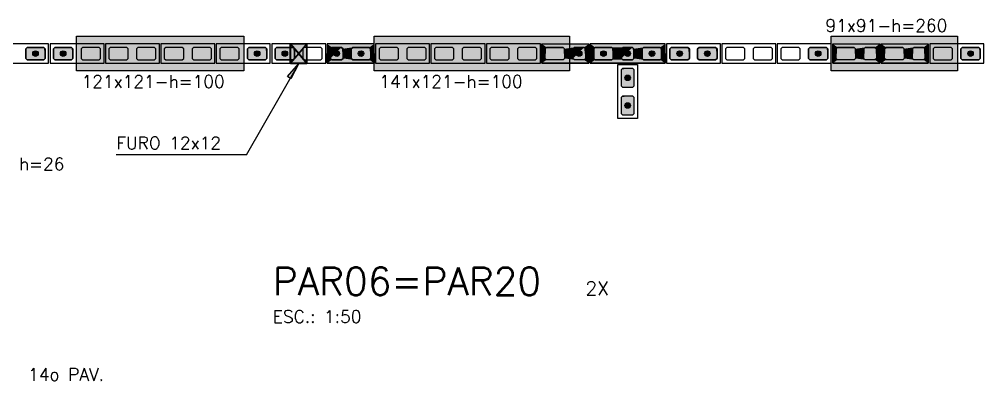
# Model space of a CAD drawing. Extents: x -1 to 122, y -1 to 61.
# Drawn here: x 31.63 to 45.55, y 37.07 to 42.29 of the extents above; entities that cross this region are included whole.
import ezdxf

# ---------------------------------------------------------------- set-up
doc = ezdxf.new("R2010")
doc.units = 0
doc.header["$MEASUREMENT"] = 0
for name, color, linetype in [('PENA_01', 1, 'CONTINUOUS'), ('PENA_02', 2, 'CONTINUOUS'), ('PENA_03', 3, 'CONTINUOUS'), ('PENA_06', 6, 'CONTINUOUS'), ('PENA_09', 254, 'CONTINUOUS'), ('PENA_11', 252, 'CONTINUOUS'), ('PENA_19', 240, 'CONTINUOUS'), ('PENA_21', 100, 'CONTINUOUS'), ('PENA_23', 50, 'CONTINUOUS')]:
    doc.layers.add(name, color=color, linetype=linetype)
doc.styles.get("Standard").update_dxf_attribs({"font": 'ROMANS.SHX'})

msp = doc.modelspace()

# ---------------------------------------------------------------- linework, layer by layer
at = {"layer": 'PENA_01', "linetype": 'Continuous'}
for points in [[(31.725, 41.726), (31.745, 41.706), (31.985, 41.706), (32.005, 41.726), (32.005, 41.866), (31.985, 41.886), (31.745, 41.886), (31.725, 41.866), (31.725, 41.726)], [(32.125, 41.726), (32.145, 41.706), (32.385, 41.706), (32.405, 41.726), (32.405, 41.866), (32.385, 41.886), (32.145, 41.886), (32.125, 41.866), (32.125, 41.726)], [(32.525, 41.726), (32.545, 41.706), (32.785, 41.706), (32.805, 41.726), (32.805, 41.866), (32.785, 41.886), (32.545, 41.886), (32.525, 41.866), (32.525, 41.726)], [(32.925, 41.726), (32.945, 41.706), (33.185, 41.706), (33.205, 41.726), (33.205, 41.866), (33.185, 41.886), (32.945, 41.886), (32.925, 41.866), (32.925, 41.726)], [(33.325, 41.726), (33.345, 41.706), (33.585, 41.706), (33.605, 41.726), (33.605, 41.866), (33.585, 41.886), (33.345, 41.886), (33.325, 41.866), (33.325, 41.726)], [(33.725, 41.726), (33.745, 41.706), (33.985, 41.706), (34.005, 41.726), (34.005, 41.866), (33.985, 41.886), (33.745, 41.886), (33.725, 41.866), (33.725, 41.726)], [(34.125, 41.726), (34.145, 41.706), (34.385, 41.706), (34.405, 41.726), (34.405, 41.866), (34.385, 41.886), (34.145, 41.886), (34.125, 41.866), (34.125, 41.726)], [(34.525, 41.726), (34.545, 41.706), (34.785, 41.706), (34.805, 41.726), (34.805, 41.866), (34.785, 41.886), (34.545, 41.886), (34.525, 41.866), (34.525, 41.726)], [(34.925, 41.726), (34.945, 41.706), (35.185, 41.706), (35.205, 41.726), (35.205, 41.866), (35.185, 41.886), (34.945, 41.886), (34.925, 41.866), (34.925, 41.726)], [(35.325, 41.726), (35.345, 41.706), (35.585, 41.706), (35.605, 41.726), (35.605, 41.866), (35.585, 41.886), (35.345, 41.886), (35.325, 41.866), (35.325, 41.726)], [(35.725, 41.726), (35.745, 41.706), (35.985, 41.706), (36.005, 41.726), (36.005, 41.866), (35.985, 41.886), (35.745, 41.886), (35.725, 41.866), (35.725, 41.726)], [(36.145, 41.706), (36.285, 41.706), (36.305, 41.726), (36.305, 41.866), (36.285, 41.886), (36.145, 41.886), (36.125, 41.866), (36.125, 41.726), (36.145, 41.706)], [(36.445, 41.706), (36.685, 41.706), (36.705, 41.726), (36.705, 41.866), (36.685, 41.886), (36.445, 41.886), (36.425, 41.866), (36.425, 41.726), (36.445, 41.706)], [(36.825, 41.726), (36.845, 41.706), (37.085, 41.706), (37.105, 41.726), (37.105, 41.866), (37.085, 41.886), (36.845, 41.886), (36.825, 41.866), (36.825, 41.726)], [(37.225, 41.726), (37.245, 41.706), (37.485, 41.706), (37.505, 41.726), (37.505, 41.866), (37.485, 41.886), (37.245, 41.886), (37.225, 41.866), (37.225, 41.726)], [(37.625, 41.726), (37.645, 41.706), (37.885, 41.706), (37.905, 41.726), (37.905, 41.866), (37.885, 41.886), (37.645, 41.886), (37.625, 41.866), (37.625, 41.726)], [(38.025, 41.726), (38.045, 41.706), (38.285, 41.706), (38.305, 41.726), (38.305, 41.866), (38.285, 41.886), (38.045, 41.886), (38.025, 41.866), (38.025, 41.726)], [(38.425, 41.726), (38.445, 41.706), (38.685, 41.706), (38.705, 41.726), (38.705, 41.866), (38.685, 41.886), (38.445, 41.886), (38.425, 41.866), (38.425, 41.726)], [(38.825, 41.726), (38.845, 41.706), (39.085, 41.706), (39.105, 41.726), (39.105, 41.866), (39.085, 41.886), (38.845, 41.886), (38.825, 41.866), (38.825, 41.726)], [(39.485, 41.706), (39.245, 41.706), (39.225, 41.726), (39.225, 41.866), (39.245, 41.886), (39.485, 41.886), (39.505, 41.866), (39.505, 41.726), (39.485, 41.706)], [(39.785, 41.706), (39.645, 41.706), (39.625, 41.726), (39.625, 41.866), (39.645, 41.886), (39.785, 41.886), (39.805, 41.866), (39.805, 41.726), (39.785, 41.706)], [(39.925, 41.726), (39.945, 41.706), (40.185, 41.706), (40.205, 41.726), (40.205, 41.866), (40.185, 41.886), (39.945, 41.886), (39.925, 41.866), (39.925, 41.726)], [(40.325, 41.726), (40.345, 41.706), (40.485, 41.706), (40.505, 41.726), (40.505, 41.866), (40.485, 41.886), (40.345, 41.886), (40.325, 41.866), (40.325, 41.726)], [(40.625, 41.726), (40.645, 41.706), (40.885, 41.706), (40.905, 41.726), (40.905, 41.866), (40.885, 41.886), (40.645, 41.886), (40.625, 41.866), (40.625, 41.726)], [(41.025, 41.726), (41.045, 41.706), (41.285, 41.706), (41.305, 41.726), (41.305, 41.866), (41.285, 41.886), (41.045, 41.886), (41.025, 41.866), (41.025, 41.726)], [(41.425, 41.726), (41.445, 41.706), (41.685, 41.706), (41.705, 41.726), (41.705, 41.866), (41.685, 41.886), (41.445, 41.886), (41.425, 41.866), (41.425, 41.726)], [(41.825, 41.726), (41.845, 41.706), (42.085, 41.706), (42.105, 41.726), (42.105, 41.866), (42.085, 41.886), (41.845, 41.886), (41.825, 41.866), (41.825, 41.726)], [(42.225, 41.726), (42.245, 41.706), (42.485, 41.706), (42.505, 41.726), (42.505, 41.866), (42.485, 41.886), (42.245, 41.886), (42.225, 41.866), (42.225, 41.726)], [(42.625, 41.726), (42.645, 41.706), (42.885, 41.706), (42.905, 41.726), (42.905, 41.866), (42.885, 41.886), (42.645, 41.886), (42.625, 41.866), (42.625, 41.726)], [(43.025, 41.726), (43.045, 41.706), (43.285, 41.706), (43.305, 41.726), (43.305, 41.866), (43.285, 41.886), (43.045, 41.886), (43.025, 41.866), (43.025, 41.726)], [(43.685, 41.706), (43.445, 41.706), (43.425, 41.726), (43.425, 41.866), (43.445, 41.886), (43.685, 41.886), (43.705, 41.866), (43.705, 41.726), (43.685, 41.706)], [(43.985, 41.706), (43.845, 41.706), (43.825, 41.726), (43.825, 41.866), (43.845, 41.886), (43.985, 41.886), (44.005, 41.866), (44.005, 41.726), (43.985, 41.706)], [(44.385, 41.706), (44.145, 41.706), (44.125, 41.726), (44.125, 41.866), (44.145, 41.886), (44.385, 41.886), (44.405, 41.866), (44.405, 41.726), (44.385, 41.706)], [(44.685, 41.706), (44.545, 41.706), (44.525, 41.726), (44.525, 41.866), (44.545, 41.886), (44.685, 41.886), (44.705, 41.866), (44.705, 41.726), (44.685, 41.706)], [(44.825, 41.726), (44.845, 41.706), (45.085, 41.706), (45.105, 41.726), (45.105, 41.866), (45.085, 41.886), (44.845, 41.886), (44.825, 41.866), (44.825, 41.726)], [(45.225, 41.726), (45.245, 41.706), (45.485, 41.706), (45.505, 41.726), (45.505, 41.866), (45.485, 41.886), (45.245, 41.886), (45.225, 41.866), (45.225, 41.726)], [(40.345, 41.306), (40.325, 41.326), (40.325, 41.566), (40.345, 41.586), (40.485, 41.586), (40.505, 41.566), (40.505, 41.326), (40.485, 41.306), (40.345, 41.306)], [(40.345, 40.906), (40.325, 40.926), (40.325, 41.166), (40.345, 41.186), (40.485, 41.186), (40.505, 41.166), (40.505, 40.926), (40.485, 40.906), (40.345, 40.906)]]:
    msp.add_lwpolyline(points, dxfattribs=at)
at = {"layer": 'PENA_02', "linetype": 'Continuous'}
for p, q in [((40.955, 41.936), (39.875, 41.936)), ((39.875, 41.936), (39.875, 41.656)), ((40.955, 41.656), (40.955, 41.936)), ((39.875, 41.656), (40.955, 41.656))]:
    msp.add_line(p, q, dxfattribs=at)
for points in [[(31.275, 41.656), (32.055, 41.656), (32.055, 41.936), (31.275, 41.936), (31.275, 41.656)], [(32.075, 41.656), (32.855, 41.656), (32.855, 41.936), (32.075, 41.936), (32.075, 41.656)], [(32.875, 41.656), (33.655, 41.656), (33.655, 41.936), (32.875, 41.936), (32.875, 41.656)], [(33.675, 41.656), (34.455, 41.656), (34.455, 41.936), (33.675, 41.936), (33.675, 41.656)], [(34.475, 41.656), (35.255, 41.656), (35.255, 41.936), (34.475, 41.936), (34.475, 41.656)], [(35.275, 41.656), (36.055, 41.656), (36.055, 41.936), (35.275, 41.936), (35.275, 41.656)], [(36.075, 41.656), (36.755, 41.656), (36.755, 41.936), (36.075, 41.936), (36.075, 41.656)], [(36.775, 41.656), (37.555, 41.656), (37.555, 41.936), (36.775, 41.936), (36.775, 41.656)], [(37.575, 41.656), (38.355, 41.656), (38.355, 41.936), (37.575, 41.936), (37.575, 41.656)], [(38.375, 41.656), (39.155, 41.656), (39.155, 41.936), (38.375, 41.936), (38.375, 41.656)], [(39.855, 41.656), (39.175, 41.656), (39.175, 41.936), (39.855, 41.936), (39.855, 41.656)], [(40.975, 41.656), (41.755, 41.656), (41.755, 41.936), (40.975, 41.936), (40.975, 41.656)], [(41.775, 41.656), (42.555, 41.656), (42.555, 41.936), (41.775, 41.936), (41.775, 41.656)], [(42.575, 41.656), (43.355, 41.656), (43.355, 41.936), (42.575, 41.936), (42.575, 41.656)], [(44.055, 41.656), (43.375, 41.656), (43.375, 41.936), (44.055, 41.936), (44.055, 41.656)], [(44.755, 41.656), (44.075, 41.656), (44.075, 41.936), (44.755, 41.936), (44.755, 41.656)], [(44.775, 41.656), (45.555, 41.656), (45.555, 41.936), (44.775, 41.936), (44.775, 41.656)], [(40.275, 40.856), (40.275, 41.636), (40.555, 41.636), (40.555, 40.856), (40.275, 40.856)]]:
    msp.add_lwpolyline(points, dxfattribs=at)
at = {"layer": 'PENA_03', "linetype": 'Continuous'}
for p, q in [((35.544, 41.936), (35.784, 41.656)), ((35.784, 41.936), (35.544, 41.656)), ((35.785, 41.936), (35.545, 41.656)), ((35.785, 41.655), (35.545, 41.936)), ((35.545, 41.936), (35.785, 41.656)), ((35.785, 41.936), (35.545, 41.656)), ((34.912, 40.333), (35.665, 41.655)), ((34.912, 40.333), (33.032, 40.333))]:
    msp.add_line(p, q, dxfattribs=at)
for points in [[(35.544, 41.936), (35.784, 41.936), (35.784, 41.656), (35.544, 41.656), (35.544, 41.936)], [(35.545, 41.936), (35.785, 41.936), (35.785, 41.655), (35.545, 41.655), (35.545, 41.936)], [(35.545, 41.936), (35.785, 41.936), (35.785, 41.656), (35.545, 41.656), (35.545, 41.936)], [(32.005, 41.726), (31.985, 41.706), (31.745, 41.706), (31.725, 41.726), (31.725, 41.866), (31.745, 41.886), (31.985, 41.886), (32.005, 41.866), (32.005, 41.726)], [(32.405, 41.726), (32.385, 41.706), (32.145, 41.706), (32.125, 41.726), (32.125, 41.866), (32.145, 41.886), (32.385, 41.886), (32.405, 41.866), (32.405, 41.726)], [(35.205, 41.726), (35.185, 41.706), (34.945, 41.706), (34.925, 41.726), (34.925, 41.866), (34.945, 41.886), (35.185, 41.886), (35.205, 41.866), (35.205, 41.726)], [(35.605, 41.726), (35.585, 41.706), (35.345, 41.706), (35.325, 41.726), (35.325, 41.866), (35.345, 41.886), (35.585, 41.886), (35.605, 41.866), (35.605, 41.726)], [(36.285, 41.886), (36.305, 41.866), (36.305, 41.726), (36.285, 41.706), (36.145, 41.706), (36.125, 41.726), (36.125, 41.866), (36.145, 41.886), (36.285, 41.886)], [(36.705, 41.726), (36.685, 41.706), (36.445, 41.706), (36.425, 41.726), (36.425, 41.866), (36.445, 41.886), (36.685, 41.886), (36.705, 41.866), (36.705, 41.726)], [(39.785, 41.886), (39.805, 41.866), (39.805, 41.726), (39.785, 41.706), (39.645, 41.706), (39.625, 41.726), (39.625, 41.866), (39.645, 41.886), (39.785, 41.886)], [(40.205, 41.726), (40.185, 41.706), (39.945, 41.706), (39.925, 41.726), (39.925, 41.866), (39.945, 41.886), (40.185, 41.886), (40.205, 41.866), (40.205, 41.726)], [(40.485, 41.886), (40.505, 41.866), (40.505, 41.726), (40.485, 41.706), (40.345, 41.706), (40.325, 41.726), (40.325, 41.866), (40.345, 41.886), (40.485, 41.886)], [(40.905, 41.726), (40.885, 41.706), (40.645, 41.706), (40.625, 41.726), (40.625, 41.866), (40.645, 41.886), (40.885, 41.886), (40.905, 41.866), (40.905, 41.726)], [(41.305, 41.726), (41.285, 41.706), (41.045, 41.706), (41.025, 41.726), (41.025, 41.866), (41.045, 41.886), (41.285, 41.886), (41.305, 41.866), (41.305, 41.726)], [(41.705, 41.726), (41.685, 41.706), (41.445, 41.706), (41.425, 41.726), (41.425, 41.866), (41.445, 41.886), (41.685, 41.886), (41.705, 41.866), (41.705, 41.726)], [(43.305, 41.726), (43.285, 41.706), (43.045, 41.706), (43.025, 41.726), (43.025, 41.866), (43.045, 41.886), (43.285, 41.886), (43.305, 41.866), (43.305, 41.726)], [(45.505, 41.726), (45.485, 41.706), (45.245, 41.706), (45.225, 41.726), (45.225, 41.866), (45.245, 41.886), (45.485, 41.886), (45.505, 41.866), (45.505, 41.726)], [(35.665, 41.655), (35.55, 41.431), (35.502, 41.463), (35.665, 41.655)], [(40.485, 41.586), (40.505, 41.566), (40.505, 41.326), (40.485, 41.306), (40.345, 41.306), (40.325, 41.326), (40.325, 41.566), (40.345, 41.586), (40.485, 41.586)], [(40.485, 41.186), (40.505, 41.166), (40.505, 40.926), (40.485, 40.906), (40.345, 40.906), (40.325, 40.926), (40.325, 41.166), (40.345, 41.186), (40.485, 41.186)]]:
    msp.add_lwpolyline(points, dxfattribs=at)
for centre in [(31.865, 41.796), (32.265, 41.796), (35.065, 41.796), (35.465, 41.796), (36.215, 41.796), (36.565, 41.796), (39.715, 41.796), (40.065, 41.796), (40.415, 41.796), (40.765, 41.796), (41.165, 41.796), (41.565, 41.796), (43.165, 41.796), (45.365, 41.796), (40.415, 41.446), (40.415, 41.046)]:
    msp.add_circle(centre, 0.04, dxfattribs=at)
for points in [[(31.905, 41.796), (31.845, 41.83), (31.827, 41.809)], [(31.905, 41.796), (31.827, 41.809), (31.827, 41.782)], [(31.905, 41.796), (31.827, 41.782), (31.845, 41.761)], [(31.905, 41.796), (31.872, 41.835), (31.845, 41.83)], [(31.905, 41.796), (31.845, 41.761), (31.872, 41.756)], [(31.905, 41.796), (31.896, 41.821), (31.872, 41.835)], [(31.905, 41.796), (31.872, 41.756), (31.896, 41.77)], [(31.905, 41.796), (31.896, 41.77), (31.905, 41.796)], [(32.305, 41.796), (32.245, 41.83), (32.227, 41.809)], [(32.305, 41.796), (32.227, 41.809), (32.227, 41.782)], [(32.305, 41.796), (32.227, 41.782), (32.245, 41.761)], [(32.305, 41.796), (32.272, 41.835), (32.245, 41.83)], [(32.305, 41.796), (32.245, 41.761), (32.272, 41.756)], [(32.305, 41.796), (32.296, 41.821), (32.272, 41.835)], [(32.305, 41.796), (32.272, 41.756), (32.296, 41.77)], [(32.305, 41.796), (32.296, 41.77), (32.305, 41.796)], [(35.105, 41.796), (35.045, 41.83), (35.027, 41.809)], [(35.105, 41.796), (35.027, 41.809), (35.027, 41.782)], [(35.105, 41.796), (35.027, 41.782), (35.045, 41.761)], [(35.105, 41.796), (35.072, 41.835), (35.045, 41.83)], [(35.105, 41.796), (35.045, 41.761), (35.072, 41.756)], [(35.105, 41.796), (35.096, 41.821), (35.072, 41.835)], [(35.105, 41.796), (35.072, 41.756), (35.096, 41.77)], [(35.105, 41.796), (35.096, 41.77), (35.105, 41.796)], [(35.505, 41.796), (35.445, 41.83), (35.427, 41.809)], [(35.505, 41.796), (35.427, 41.809), (35.427, 41.782)], [(35.505, 41.796), (35.427, 41.782), (35.445, 41.761)], [(35.505, 41.796), (35.472, 41.835), (35.445, 41.83)], [(35.505, 41.796), (35.445, 41.761), (35.472, 41.756)], [(35.505, 41.796), (35.496, 41.821), (35.472, 41.835)], [(35.505, 41.796), (35.472, 41.756), (35.496, 41.77)], [(35.505, 41.796), (35.496, 41.77), (35.505, 41.796)], [(36.255, 41.796), (36.195, 41.83), (36.177, 41.809)], [(36.255, 41.796), (36.177, 41.809), (36.177, 41.782)], [(36.255, 41.796), (36.177, 41.782), (36.195, 41.761)], [(36.255, 41.796), (36.222, 41.835), (36.195, 41.83)], [(36.255, 41.796), (36.195, 41.761), (36.222, 41.756)], [(36.255, 41.796), (36.246, 41.821), (36.222, 41.835)], [(36.255, 41.796), (36.222, 41.756), (36.246, 41.77)], [(36.255, 41.796), (36.246, 41.77), (36.255, 41.796)], [(36.605, 41.796), (36.545, 41.83), (36.527, 41.809)], [(36.605, 41.796), (36.527, 41.809), (36.527, 41.782)], [(36.605, 41.796), (36.527, 41.782), (36.545, 41.761)], [(36.605, 41.796), (36.572, 41.835), (36.545, 41.83)], [(36.605, 41.796), (36.545, 41.761), (36.572, 41.756)], [(36.605, 41.796), (36.596, 41.821), (36.572, 41.835)], [(36.605, 41.796), (36.572, 41.756), (36.596, 41.77)], [(36.605, 41.796), (36.596, 41.77), (36.605, 41.796)], [(39.755, 41.796), (39.695, 41.83), (39.677, 41.809)], [(39.755, 41.796), (39.677, 41.809), (39.677, 41.782)], [(39.755, 41.796), (39.677, 41.782), (39.695, 41.761)], [(39.755, 41.796), (39.722, 41.835), (39.695, 41.83)], [(39.755, 41.796), (39.695, 41.761), (39.722, 41.756)], [(39.755, 41.796), (39.746, 41.821), (39.722, 41.835)], [(39.755, 41.796), (39.722, 41.756), (39.746, 41.77)], [(39.755, 41.796), (39.746, 41.77), (39.755, 41.796)], [(40.105, 41.796), (40.045, 41.83), (40.027, 41.809)], [(40.105, 41.796), (40.027, 41.809), (40.027, 41.782)], [(40.105, 41.796), (40.027, 41.782), (40.045, 41.761)], [(40.105, 41.796), (40.072, 41.835), (40.045, 41.83)], [(40.105, 41.796), (40.045, 41.761), (40.072, 41.756)], [(40.105, 41.796), (40.096, 41.821), (40.072, 41.835)], [(40.105, 41.796), (40.072, 41.756), (40.096, 41.77)], [(40.105, 41.796), (40.096, 41.77), (40.105, 41.796)], [(40.455, 41.796), (40.395, 41.83), (40.377, 41.809)], [(40.455, 41.796), (40.377, 41.809), (40.377, 41.782)], [(40.455, 41.796), (40.377, 41.782), (40.395, 41.761)], [(40.455, 41.796), (40.422, 41.835), (40.395, 41.83)], [(40.455, 41.796), (40.395, 41.761), (40.422, 41.756)], [(40.455, 41.796), (40.446, 41.821), (40.422, 41.835)], [(40.455, 41.796), (40.422, 41.756), (40.446, 41.77)], [(40.455, 41.796), (40.446, 41.77), (40.455, 41.796)], [(40.805, 41.796), (40.745, 41.83), (40.727, 41.809)], [(40.805, 41.796), (40.727, 41.809), (40.727, 41.782)], [(40.805, 41.796), (40.727, 41.782), (40.745, 41.761)], [(40.805, 41.796), (40.772, 41.835), (40.745, 41.83)], [(40.805, 41.796), (40.745, 41.761), (40.772, 41.756)], [(40.805, 41.796), (40.796, 41.821), (40.772, 41.835)], [(40.805, 41.796), (40.772, 41.756), (40.796, 41.77)], [(40.805, 41.796), (40.796, 41.77), (40.805, 41.796)], [(41.205, 41.796), (41.145, 41.83), (41.127, 41.809)], [(41.205, 41.796), (41.127, 41.809), (41.127, 41.782)], [(41.205, 41.796), (41.127, 41.782), (41.145, 41.761)], [(41.205, 41.796), (41.172, 41.835), (41.145, 41.83)], [(41.205, 41.796), (41.145, 41.761), (41.172, 41.756)], [(41.205, 41.796), (41.196, 41.821), (41.172, 41.835)], [(41.205, 41.796), (41.172, 41.756), (41.196, 41.77)], [(41.205, 41.796), (41.196, 41.77), (41.205, 41.796)], [(41.605, 41.796), (41.545, 41.83), (41.527, 41.809)], [(41.605, 41.796), (41.527, 41.809), (41.527, 41.782)], [(41.605, 41.796), (41.527, 41.782), (41.545, 41.761)], [(41.605, 41.796), (41.572, 41.835), (41.545, 41.83)], [(41.605, 41.796), (41.545, 41.761), (41.572, 41.756)], [(41.605, 41.796), (41.596, 41.821), (41.572, 41.835)], [(41.605, 41.796), (41.572, 41.756), (41.596, 41.77)], [(41.605, 41.796), (41.596, 41.77), (41.605, 41.796)], [(43.205, 41.796), (43.145, 41.83), (43.127, 41.809)], [(43.205, 41.796), (43.127, 41.809), (43.127, 41.782)], [(43.205, 41.796), (43.127, 41.782), (43.145, 41.761)], [(43.205, 41.796), (43.172, 41.835), (43.145, 41.83)], [(43.205, 41.796), (43.145, 41.761), (43.172, 41.756)], [(43.205, 41.796), (43.196, 41.821), (43.172, 41.835)], [(43.205, 41.796), (43.172, 41.756), (43.196, 41.77)], [(43.205, 41.796), (43.196, 41.77), (43.205, 41.796)], [(45.405, 41.796), (45.345, 41.83), (45.327, 41.809)], [(45.405, 41.796), (45.327, 41.809), (45.327, 41.782)], [(45.405, 41.796), (45.327, 41.782), (45.345, 41.761)], [(45.405, 41.796), (45.372, 41.835), (45.345, 41.83)], [(45.405, 41.796), (45.345, 41.761), (45.372, 41.756)], [(45.405, 41.796), (45.396, 41.821), (45.372, 41.835)], [(45.405, 41.796), (45.372, 41.756), (45.396, 41.77)], [(45.405, 41.796), (45.396, 41.77), (45.405, 41.796)], [(35.665, 41.655), (35.55, 41.431), (35.502, 41.463)], [(35.665, 41.655), (35.502, 41.463), (35.665, 41.655)], [(40.455, 41.446), (40.395, 41.48), (40.377, 41.459)], [(40.455, 41.446), (40.377, 41.459), (40.377, 41.432)], [(40.455, 41.446), (40.377, 41.432), (40.395, 41.411)], [(40.455, 41.446), (40.422, 41.485), (40.395, 41.48)], [(40.455, 41.446), (40.395, 41.411), (40.422, 41.406)], [(40.455, 41.446), (40.446, 41.471), (40.422, 41.485)], [(40.455, 41.446), (40.422, 41.406), (40.446, 41.42)], [(40.455, 41.446), (40.446, 41.42), (40.455, 41.446)], [(40.455, 41.046), (40.395, 41.08), (40.377, 41.059)], [(40.455, 41.046), (40.422, 41.085), (40.395, 41.08)], [(40.455, 41.046), (40.446, 41.071), (40.422, 41.085)], [(40.455, 41.046), (40.377, 41.059), (40.377, 41.032)], [(40.455, 41.046), (40.377, 41.032), (40.395, 41.011)], [(40.455, 41.046), (40.395, 41.011), (40.422, 41.006)], [(40.455, 41.046), (40.422, 41.006), (40.446, 41.02)], [(40.455, 41.046), (40.446, 41.02), (40.455, 41.046)]]:
    msp.add_solid(points, dxfattribs=at)
at = {"layer": 'PENA_09', "linetype": 'Continuous'}
for points in [[(35.665, 41.796), (35.785, 41.936), (35.545, 41.936), (35.665, 41.796)], [(35.545, 41.656), (35.665, 41.796), (35.545, 41.936), (35.545, 41.656)], [(35.785, 41.655), (35.785, 41.936), (35.665, 41.796), (35.785, 41.655)], [(35.665, 41.796), (35.545, 41.656), (35.545, 41.655), (35.785, 41.655), (35.665, 41.796)]]:
    msp.add_lwpolyline(points, dxfattribs=at)
for points in [[(35.665, 41.796), (35.785, 41.936), (35.545, 41.936)], [(35.665, 41.796), (35.545, 41.936), (35.665, 41.796)], [(35.545, 41.656), (35.665, 41.796), (35.545, 41.936)], [(35.545, 41.656), (35.545, 41.936), (35.545, 41.656)], [(35.785, 41.655), (35.785, 41.936), (35.665, 41.796)], [(35.665, 41.796), (35.545, 41.656), (35.545, 41.656)], [(35.665, 41.796), (35.545, 41.656), (35.785, 41.655)], [(35.785, 41.655), (35.665, 41.796), (35.785, 41.655)], [(35.665, 41.796), (35.785, 41.655), (35.665, 41.796)]]:
    msp.add_solid(points, dxfattribs=at)
at = {"layer": 'PENA_11', "linetype": 'Continuous'}
for points in [[(32.005, 41.726), (31.725, 41.866), (31.745, 41.886)], [(32.005, 41.726), (31.725, 41.726), (31.725, 41.866)], [(32.005, 41.726), (31.745, 41.886), (31.985, 41.886)], [(32.005, 41.726), (31.985, 41.886), (32.005, 41.866)], [(32.005, 41.726), (32.005, 41.866), (32.005, 41.726)], [(32.405, 41.726), (32.125, 41.866), (32.145, 41.886)], [(32.405, 41.726), (32.125, 41.726), (32.125, 41.866)], [(32.405, 41.726), (32.145, 41.886), (32.385, 41.886)], [(32.405, 41.726), (32.385, 41.886), (32.405, 41.866)], [(32.405, 41.726), (32.405, 41.866), (32.405, 41.726)], [(35.205, 41.726), (34.925, 41.866), (34.945, 41.886)], [(35.205, 41.726), (34.925, 41.726), (34.925, 41.866)], [(35.205, 41.726), (34.945, 41.886), (35.185, 41.886)], [(35.205, 41.726), (35.185, 41.886), (35.205, 41.866)], [(35.205, 41.726), (35.205, 41.866), (35.205, 41.726)], [(35.605, 41.726), (35.325, 41.866), (35.345, 41.886)], [(35.605, 41.726), (35.325, 41.726), (35.325, 41.866)], [(35.605, 41.726), (35.345, 41.886), (35.585, 41.886)], [(35.605, 41.726), (35.585, 41.886), (35.605, 41.866)], [(35.605, 41.726), (35.605, 41.866), (35.605, 41.726)], [(36.285, 41.886), (36.145, 41.706), (36.125, 41.726)], [(36.285, 41.886), (36.125, 41.726), (36.125, 41.866)], [(36.285, 41.886), (36.125, 41.866), (36.145, 41.886)], [(36.285, 41.886), (36.285, 41.706), (36.145, 41.706)], [(36.285, 41.886), (36.145, 41.886), (36.285, 41.886)], [(36.285, 41.886), (36.305, 41.866), (36.305, 41.726)], [(36.285, 41.886), (36.305, 41.726), (36.285, 41.706)], [(36.705, 41.726), (36.425, 41.866), (36.445, 41.886)], [(36.705, 41.726), (36.425, 41.726), (36.425, 41.866)], [(36.705, 41.726), (36.445, 41.886), (36.685, 41.886)], [(36.705, 41.726), (36.685, 41.886), (36.705, 41.866)], [(36.705, 41.726), (36.705, 41.866), (36.705, 41.726)], [(39.785, 41.886), (39.645, 41.706), (39.625, 41.726)], [(39.785, 41.886), (39.625, 41.726), (39.625, 41.866)], [(39.785, 41.886), (39.625, 41.866), (39.645, 41.886)], [(39.785, 41.886), (39.785, 41.706), (39.645, 41.706)], [(39.785, 41.886), (39.645, 41.886), (39.785, 41.886)], [(39.785, 41.886), (39.805, 41.866), (39.805, 41.726)], [(39.785, 41.886), (39.805, 41.726), (39.785, 41.706)], [(40.205, 41.726), (39.925, 41.866), (39.945, 41.886)], [(40.205, 41.726), (39.925, 41.726), (39.925, 41.866)], [(40.205, 41.726), (39.945, 41.886), (40.185, 41.886)], [(40.205, 41.726), (40.185, 41.886), (40.205, 41.866)], [(40.205, 41.726), (40.205, 41.866), (40.205, 41.726)], [(40.485, 41.886), (40.345, 41.706), (40.325, 41.726)], [(40.485, 41.886), (40.325, 41.726), (40.325, 41.866)], [(40.485, 41.886), (40.325, 41.866), (40.345, 41.886)], [(40.485, 41.886), (40.485, 41.706), (40.345, 41.706)], [(40.485, 41.886), (40.345, 41.886), (40.485, 41.886)], [(40.485, 41.886), (40.505, 41.866), (40.505, 41.726)], [(40.485, 41.886), (40.505, 41.726), (40.485, 41.706)], [(40.905, 41.726), (40.625, 41.866), (40.645, 41.886)], [(40.905, 41.726), (40.625, 41.726), (40.625, 41.866)], [(40.905, 41.726), (40.645, 41.886), (40.885, 41.886)], [(40.905, 41.726), (40.885, 41.886), (40.905, 41.866)], [(40.905, 41.726), (40.905, 41.866), (40.905, 41.726)], [(41.305, 41.726), (41.025, 41.866), (41.045, 41.886)], [(41.305, 41.726), (41.025, 41.726), (41.025, 41.866)], [(41.305, 41.726), (41.045, 41.886), (41.285, 41.886)], [(41.305, 41.726), (41.285, 41.886), (41.305, 41.866)], [(41.305, 41.726), (41.305, 41.866), (41.305, 41.726)], [(41.705, 41.726), (41.425, 41.866), (41.445, 41.886)], [(41.705, 41.726), (41.425, 41.726), (41.425, 41.866)], [(41.705, 41.726), (41.445, 41.886), (41.685, 41.886)], [(41.705, 41.726), (41.685, 41.886), (41.705, 41.866)], [(41.705, 41.726), (41.705, 41.866), (41.705, 41.726)], [(43.305, 41.726), (43.025, 41.866), (43.045, 41.886)], [(43.305, 41.726), (43.025, 41.726), (43.025, 41.866)], [(43.305, 41.726), (43.045, 41.886), (43.285, 41.886)], [(43.305, 41.726), (43.285, 41.886), (43.305, 41.866)], [(43.305, 41.726), (43.305, 41.866), (43.305, 41.726)], [(45.505, 41.726), (45.225, 41.866), (45.245, 41.886)], [(45.505, 41.726), (45.225, 41.726), (45.225, 41.866)], [(45.505, 41.726), (45.245, 41.886), (45.485, 41.886)], [(45.505, 41.726), (45.485, 41.886), (45.505, 41.866)], [(45.505, 41.726), (45.505, 41.866), (45.505, 41.726)], [(32.005, 41.726), (31.745, 41.706), (31.725, 41.726)], [(32.005, 41.726), (31.985, 41.706), (31.745, 41.706)], [(32.405, 41.726), (32.145, 41.706), (32.125, 41.726)], [(32.405, 41.726), (32.385, 41.706), (32.145, 41.706)], [(35.205, 41.726), (34.945, 41.706), (34.925, 41.726)], [(35.205, 41.726), (35.185, 41.706), (34.945, 41.706)], [(35.605, 41.726), (35.345, 41.706), (35.325, 41.726)], [(35.605, 41.726), (35.585, 41.706), (35.345, 41.706)], [(36.705, 41.726), (36.445, 41.706), (36.425, 41.726)], [(36.705, 41.726), (36.685, 41.706), (36.445, 41.706)], [(40.205, 41.726), (39.945, 41.706), (39.925, 41.726)], [(40.205, 41.726), (40.185, 41.706), (39.945, 41.706)], [(40.905, 41.726), (40.645, 41.706), (40.625, 41.726)], [(40.905, 41.726), (40.885, 41.706), (40.645, 41.706)], [(41.305, 41.726), (41.045, 41.706), (41.025, 41.726)], [(41.305, 41.726), (41.285, 41.706), (41.045, 41.706)], [(41.705, 41.726), (41.445, 41.706), (41.425, 41.726)], [(41.705, 41.726), (41.685, 41.706), (41.445, 41.706)], [(43.305, 41.726), (43.045, 41.706), (43.025, 41.726)], [(43.305, 41.726), (43.285, 41.706), (43.045, 41.706)], [(45.505, 41.726), (45.245, 41.706), (45.225, 41.726)], [(45.505, 41.726), (45.485, 41.706), (45.245, 41.706)], [(40.485, 41.586), (40.345, 41.306), (40.325, 41.326)], [(40.485, 41.586), (40.325, 41.326), (40.325, 41.566)], [(40.485, 41.586), (40.325, 41.566), (40.345, 41.586)], [(40.485, 41.586), (40.485, 41.306), (40.345, 41.306)], [(40.485, 41.586), (40.345, 41.586), (40.485, 41.586)], [(40.485, 41.586), (40.505, 41.566), (40.505, 41.326)], [(40.485, 41.586), (40.505, 41.326), (40.485, 41.306)], [(40.485, 41.186), (40.345, 40.906), (40.325, 40.926)], [(40.485, 41.186), (40.325, 40.926), (40.325, 41.166)], [(40.485, 41.186), (40.325, 41.166), (40.345, 41.186)], [(40.485, 41.186), (40.485, 40.906), (40.345, 40.906)], [(40.485, 41.186), (40.345, 41.186), (40.485, 41.186)], [(40.485, 41.186), (40.505, 41.166), (40.505, 40.926)], [(40.485, 41.186), (40.505, 40.926), (40.485, 40.906)]]:
    msp.add_solid(points, dxfattribs=at)
at = {"layer": 'PENA_19', "linetype": 'Continuous'}
for points in [[(39.875, 41.796), (39.925, 41.796), (39.925, 41.866), (39.945, 41.886), (40.185, 41.886), (40.205, 41.866), (40.205, 41.796), (40.325, 41.796), (40.325, 41.866), (40.345, 41.886), (40.485, 41.886), (40.505, 41.866), (40.505, 41.796), (40.625, 41.796), (40.625, 41.866), (40.645, 41.886), (40.885, 41.886), (40.905, 41.866), (40.905, 41.796), (40.955, 41.796), (40.955, 41.936), (39.875, 41.936), (39.875, 41.796)], [(39.875, 41.796), (39.925, 41.796), (39.925, 41.726), (39.945, 41.706), (40.185, 41.706), (40.205, 41.726), (40.205, 41.796), (40.325, 41.796), (40.325, 41.726), (40.345, 41.706), (40.485, 41.706), (40.505, 41.726), (40.505, 41.796), (40.625, 41.796), (40.625, 41.726), (40.645, 41.706), (40.885, 41.706), (40.905, 41.726), (40.905, 41.796), (40.955, 41.796), (40.955, 41.656), (39.875, 41.656), (39.875, 41.796)]]:
    msp.add_lwpolyline(points, dxfattribs=at)
for points in [[(40.955, 41.936), (39.875, 41.936), (39.945, 41.886)], [(39.875, 41.936), (39.875, 41.796), (39.925, 41.796)], [(39.875, 41.936), (39.925, 41.796), (39.925, 41.866)], [(39.875, 41.936), (39.925, 41.866), (39.945, 41.886)], [(40.955, 41.936), (39.945, 41.886), (40.185, 41.886)], [(40.955, 41.936), (40.185, 41.886), (40.345, 41.886)], [(40.955, 41.936), (40.345, 41.886), (40.485, 41.886)], [(40.955, 41.936), (40.485, 41.886), (40.505, 41.866)], [(40.955, 41.936), (40.505, 41.866), (40.645, 41.886)], [(40.955, 41.936), (40.645, 41.886), (40.885, 41.886)], [(40.955, 41.936), (40.885, 41.886), (40.905, 41.866)], [(40.955, 41.936), (40.905, 41.866), (40.955, 41.796)], [(39.875, 41.656), (39.875, 41.796), (39.925, 41.796)], [(39.875, 41.656), (39.925, 41.796), (39.925, 41.726)], [(40.205, 41.866), (40.345, 41.886), (40.185, 41.886)], [(40.205, 41.866), (40.325, 41.866), (40.345, 41.886)], [(40.205, 41.866), (40.205, 41.796), (40.325, 41.796)], [(40.205, 41.866), (40.325, 41.796), (40.325, 41.866)], [(40.205, 41.726), (40.205, 41.796), (40.325, 41.796)], [(40.205, 41.726), (40.325, 41.796), (40.325, 41.726)], [(40.505, 41.866), (40.625, 41.866), (40.645, 41.886)], [(40.505, 41.866), (40.505, 41.796), (40.625, 41.796)], [(40.505, 41.866), (40.625, 41.796), (40.625, 41.866)], [(40.505, 41.726), (40.505, 41.796), (40.625, 41.796)], [(40.505, 41.726), (40.625, 41.796), (40.625, 41.726)], [(40.955, 41.796), (40.905, 41.866), (40.905, 41.796)], [(40.955, 41.656), (40.905, 41.726), (40.955, 41.796)], [(40.955, 41.796), (40.905, 41.726), (40.905, 41.796)], [(39.875, 41.656), (39.925, 41.726), (39.945, 41.706)], [(40.955, 41.656), (39.875, 41.656), (39.945, 41.706)], [(40.955, 41.656), (39.945, 41.706), (40.185, 41.706)], [(40.205, 41.726), (40.345, 41.706), (40.185, 41.706)], [(40.955, 41.656), (40.185, 41.706), (40.345, 41.706)], [(40.205, 41.726), (40.325, 41.726), (40.345, 41.706)], [(40.955, 41.656), (40.345, 41.706), (40.485, 41.706)], [(40.955, 41.656), (40.485, 41.706), (40.505, 41.726)], [(40.955, 41.656), (40.505, 41.726), (40.645, 41.706)], [(40.505, 41.726), (40.625, 41.726), (40.645, 41.706)], [(40.955, 41.656), (40.645, 41.706), (40.885, 41.706)], [(40.955, 41.656), (40.885, 41.706), (40.905, 41.726)]]:
    msp.add_solid(points, dxfattribs=at)
at = {"layer": 'PENA_21', "linetype": 'Continuous'}
for points in [[(36.075, 41.796), (36.125, 41.796), (36.125, 41.866), (36.145, 41.886), (36.285, 41.886), (36.305, 41.866), (36.305, 41.796), (36.425, 41.796), (36.425, 41.866), (36.445, 41.886), (36.685, 41.886), (36.705, 41.866), (36.705, 41.796), (36.755, 41.796), (36.755, 41.936), (36.075, 41.936), (36.075, 41.796)], [(39.855, 41.796), (39.805, 41.796), (39.805, 41.866), (39.785, 41.886), (39.645, 41.886), (39.625, 41.866), (39.625, 41.796), (39.505, 41.796), (39.505, 41.866), (39.485, 41.886), (39.245, 41.886), (39.225, 41.866), (39.225, 41.796), (39.175, 41.796), (39.175, 41.936), (39.855, 41.936), (39.855, 41.796)], [(44.055, 41.796), (44.005, 41.796), (44.005, 41.866), (43.985, 41.886), (43.845, 41.886), (43.825, 41.866), (43.825, 41.796), (43.705, 41.796), (43.705, 41.866), (43.685, 41.886), (43.445, 41.886), (43.425, 41.866), (43.425, 41.796), (43.375, 41.796), (43.375, 41.936), (44.055, 41.936), (44.055, 41.796)], [(44.755, 41.796), (44.705, 41.796), (44.705, 41.866), (44.685, 41.886), (44.545, 41.886), (44.525, 41.866), (44.525, 41.796), (44.405, 41.796), (44.405, 41.866), (44.385, 41.886), (44.145, 41.886), (44.125, 41.866), (44.125, 41.796), (44.075, 41.796), (44.075, 41.936), (44.755, 41.936), (44.755, 41.796)], [(36.075, 41.796), (36.125, 41.796), (36.125, 41.726), (36.145, 41.706), (36.285, 41.706), (36.305, 41.726), (36.305, 41.796), (36.425, 41.796), (36.425, 41.726), (36.445, 41.706), (36.685, 41.706), (36.705, 41.726), (36.705, 41.796), (36.755, 41.796), (36.755, 41.656), (36.075, 41.656), (36.075, 41.796)], [(39.855, 41.796), (39.805, 41.796), (39.805, 41.726), (39.785, 41.706), (39.645, 41.706), (39.625, 41.726), (39.625, 41.796), (39.505, 41.796), (39.505, 41.726), (39.485, 41.706), (39.245, 41.706), (39.225, 41.726), (39.225, 41.796), (39.175, 41.796), (39.175, 41.656), (39.855, 41.656), (39.855, 41.796)], [(44.055, 41.796), (44.005, 41.796), (44.005, 41.726), (43.985, 41.706), (43.845, 41.706), (43.825, 41.726), (43.825, 41.796), (43.705, 41.796), (43.705, 41.726), (43.685, 41.706), (43.445, 41.706), (43.425, 41.726), (43.425, 41.796), (43.375, 41.796), (43.375, 41.656), (44.055, 41.656), (44.055, 41.796)], [(44.755, 41.796), (44.705, 41.796), (44.705, 41.726), (44.685, 41.706), (44.545, 41.706), (44.525, 41.726), (44.525, 41.796), (44.405, 41.796), (44.405, 41.726), (44.385, 41.706), (44.145, 41.706), (44.125, 41.726), (44.125, 41.796), (44.075, 41.796), (44.075, 41.656), (44.755, 41.656), (44.755, 41.796)]]:
    msp.add_lwpolyline(points, dxfattribs=at)
for points in [[(36.755, 41.936), (36.075, 41.936), (36.145, 41.886)], [(36.075, 41.936), (36.075, 41.796), (36.125, 41.796)], [(36.075, 41.936), (36.125, 41.796), (36.125, 41.866)], [(36.075, 41.936), (36.125, 41.866), (36.145, 41.886)], [(36.755, 41.936), (36.145, 41.886), (36.285, 41.886)], [(36.755, 41.936), (36.285, 41.886), (36.305, 41.866)], [(36.755, 41.936), (36.305, 41.866), (36.445, 41.886)], [(36.755, 41.936), (36.445, 41.886), (36.685, 41.886)], [(36.755, 41.936), (36.685, 41.886), (36.705, 41.866)], [(36.755, 41.936), (36.705, 41.866), (36.755, 41.796)], [(39.855, 41.936), (39.245, 41.886), (39.175, 41.936)], [(39.245, 41.886), (39.225, 41.866), (39.175, 41.936)], [(39.175, 41.936), (39.225, 41.866), (39.175, 41.796)], [(39.485, 41.886), (39.245, 41.886), (39.855, 41.936)], [(39.505, 41.866), (39.485, 41.886), (39.855, 41.936)], [(39.855, 41.936), (39.645, 41.886), (39.505, 41.866)], [(39.855, 41.936), (39.785, 41.886), (39.645, 41.886)], [(39.855, 41.936), (39.805, 41.866), (39.785, 41.886)], [(39.855, 41.936), (39.855, 41.796), (39.805, 41.796)], [(39.855, 41.936), (39.805, 41.796), (39.805, 41.866)], [(44.055, 41.936), (43.445, 41.886), (43.375, 41.936)], [(43.445, 41.886), (43.425, 41.866), (43.375, 41.936)], [(43.375, 41.936), (43.425, 41.866), (43.375, 41.796)], [(43.685, 41.886), (43.445, 41.886), (44.055, 41.936)], [(43.705, 41.866), (43.685, 41.886), (44.055, 41.936)], [(44.055, 41.936), (43.845, 41.886), (43.705, 41.866)], [(44.055, 41.936), (43.985, 41.886), (43.845, 41.886)], [(44.055, 41.936), (44.005, 41.866), (43.985, 41.886)], [(44.055, 41.936), (44.055, 41.796), (44.005, 41.796)], [(44.055, 41.936), (44.005, 41.796), (44.005, 41.866)], [(44.755, 41.936), (44.145, 41.886), (44.075, 41.936)], [(44.145, 41.886), (44.125, 41.866), (44.075, 41.936)], [(44.075, 41.936), (44.125, 41.866), (44.075, 41.796)], [(44.385, 41.886), (44.145, 41.886), (44.755, 41.936)], [(44.405, 41.866), (44.385, 41.886), (44.755, 41.936)], [(44.755, 41.936), (44.545, 41.886), (44.405, 41.866)], [(44.755, 41.936), (44.685, 41.886), (44.545, 41.886)], [(44.755, 41.936), (44.705, 41.866), (44.685, 41.886)], [(44.755, 41.936), (44.755, 41.796), (44.705, 41.796)], [(44.755, 41.936), (44.705, 41.796), (44.705, 41.866)], [(36.075, 41.656), (36.075, 41.796), (36.125, 41.796)], [(36.075, 41.656), (36.125, 41.796), (36.125, 41.726)], [(36.305, 41.866), (36.425, 41.866), (36.445, 41.886)], [(36.305, 41.866), (36.305, 41.796), (36.425, 41.796)], [(36.305, 41.866), (36.425, 41.796), (36.425, 41.866)], [(36.305, 41.726), (36.305, 41.796), (36.425, 41.796)], [(36.305, 41.726), (36.425, 41.796), (36.425, 41.726)], [(36.755, 41.796), (36.705, 41.866), (36.705, 41.796)], [(36.755, 41.656), (36.705, 41.726), (36.755, 41.796)], [(36.755, 41.796), (36.705, 41.726), (36.705, 41.796)], [(39.225, 41.866), (39.225, 41.796), (39.175, 41.796)], [(39.175, 41.656), (39.225, 41.726), (39.175, 41.796)], [(39.225, 41.726), (39.225, 41.796), (39.175, 41.796)], [(39.505, 41.796), (39.505, 41.866), (39.645, 41.886)], [(39.505, 41.796), (39.645, 41.886), (39.625, 41.866)], [(39.505, 41.796), (39.625, 41.866), (39.625, 41.796)], [(39.505, 41.796), (39.505, 41.726), (39.645, 41.706)], [(39.505, 41.796), (39.645, 41.706), (39.625, 41.726)], [(39.505, 41.796), (39.625, 41.726), (39.625, 41.796)], [(39.855, 41.656), (39.855, 41.796), (39.805, 41.796)], [(39.855, 41.656), (39.805, 41.796), (39.805, 41.726)], [(43.425, 41.866), (43.425, 41.796), (43.375, 41.796)], [(43.375, 41.656), (43.425, 41.726), (43.375, 41.796)], [(43.425, 41.726), (43.425, 41.796), (43.375, 41.796)], [(43.705, 41.796), (43.705, 41.866), (43.845, 41.886)], [(43.705, 41.796), (43.845, 41.886), (43.825, 41.866)], [(43.705, 41.796), (43.825, 41.866), (43.825, 41.796)], [(43.705, 41.796), (43.705, 41.726), (43.845, 41.706)], [(43.705, 41.796), (43.845, 41.706), (43.825, 41.726)], [(43.705, 41.796), (43.825, 41.726), (43.825, 41.796)], [(44.055, 41.656), (44.055, 41.796), (44.005, 41.796)], [(44.055, 41.656), (44.005, 41.796), (44.005, 41.726)], [(44.125, 41.866), (44.125, 41.796), (44.075, 41.796)], [(44.075, 41.656), (44.125, 41.726), (44.075, 41.796)], [(44.125, 41.726), (44.125, 41.796), (44.075, 41.796)], [(44.405, 41.796), (44.405, 41.866), (44.545, 41.886)], [(44.405, 41.796), (44.545, 41.886), (44.525, 41.866)], [(44.405, 41.796), (44.525, 41.866), (44.525, 41.796)], [(44.405, 41.796), (44.405, 41.726), (44.545, 41.706)], [(44.405, 41.796), (44.545, 41.706), (44.525, 41.726)], [(44.405, 41.796), (44.525, 41.726), (44.525, 41.796)], [(44.755, 41.656), (44.755, 41.796), (44.705, 41.796)], [(44.755, 41.656), (44.705, 41.796), (44.705, 41.726)], [(36.075, 41.656), (36.125, 41.726), (36.145, 41.706)], [(36.755, 41.656), (36.075, 41.656), (36.145, 41.706)], [(36.755, 41.656), (36.145, 41.706), (36.285, 41.706)], [(36.755, 41.656), (36.285, 41.706), (36.305, 41.726)], [(36.755, 41.656), (36.305, 41.726), (36.445, 41.706)], [(36.305, 41.726), (36.425, 41.726), (36.445, 41.706)], [(36.755, 41.656), (36.445, 41.706), (36.685, 41.706)], [(36.755, 41.656), (36.685, 41.706), (36.705, 41.726)], [(39.245, 41.706), (39.225, 41.726), (39.175, 41.656)], [(39.855, 41.656), (39.245, 41.706), (39.175, 41.656)], [(39.485, 41.706), (39.245, 41.706), (39.855, 41.656)], [(39.505, 41.726), (39.485, 41.706), (39.855, 41.656)], [(39.855, 41.656), (39.645, 41.706), (39.505, 41.726)], [(39.855, 41.656), (39.785, 41.706), (39.645, 41.706)], [(39.855, 41.656), (39.805, 41.726), (39.785, 41.706)], [(43.445, 41.706), (43.425, 41.726), (43.375, 41.656)], [(44.055, 41.656), (43.445, 41.706), (43.375, 41.656)], [(43.685, 41.706), (43.445, 41.706), (44.055, 41.656)], [(43.705, 41.726), (43.685, 41.706), (44.055, 41.656)], [(44.055, 41.656), (43.845, 41.706), (43.705, 41.726)], [(44.055, 41.656), (43.985, 41.706), (43.845, 41.706)], [(44.055, 41.656), (44.005, 41.726), (43.985, 41.706)], [(44.145, 41.706), (44.125, 41.726), (44.075, 41.656)], [(44.755, 41.656), (44.145, 41.706), (44.075, 41.656)], [(44.385, 41.706), (44.145, 41.706), (44.755, 41.656)], [(44.405, 41.726), (44.385, 41.706), (44.755, 41.656)], [(44.755, 41.656), (44.545, 41.706), (44.405, 41.726)], [(44.755, 41.656), (44.685, 41.706), (44.545, 41.706)], [(44.755, 41.656), (44.705, 41.726), (44.685, 41.706)]]:
    msp.add_solid(points, dxfattribs=at)
at = {"layer": 'PENA_23', "linetype": 'Continuous'}
for points in [[(32.455, 42.046), (34.875, 42.046), (34.875, 41.546), (32.455, 41.546), (32.455, 42.046)], [(32.455, 42.046), (34.875, 42.046), (34.875, 41.546), (32.455, 41.546), (32.455, 42.046)], [(36.755, 42.046), (39.575, 42.046), (39.575, 41.546), (36.755, 41.546), (36.755, 42.046)], [(36.755, 42.046), (39.575, 42.046), (39.575, 41.546), (36.755, 41.546), (36.755, 42.046)], [(43.355, 42.046), (45.175, 42.046), (45.175, 41.546), (43.355, 41.546), (43.355, 42.046)], [(43.355, 42.046), (45.175, 42.046), (45.175, 41.546), (43.355, 41.546), (43.355, 42.046)]]:
    msp.add_lwpolyline(points, dxfattribs=at)
for points in [[(32.455, 42.046), (34.875, 42.046), (34.875, 41.546)], [(32.455, 42.046), (34.875, 41.546), (32.455, 41.546)], [(32.455, 42.046), (32.455, 41.546), (32.455, 42.046)], [(32.455, 42.046), (34.875, 42.046), (34.875, 41.546)], [(32.455, 42.046), (34.875, 41.546), (32.455, 41.546)], [(32.455, 42.046), (32.455, 41.546), (32.455, 42.046)], [(36.755, 42.046), (39.575, 42.046), (39.575, 41.546)], [(36.755, 42.046), (39.575, 41.546), (36.755, 41.546)], [(36.755, 42.046), (36.755, 41.546), (36.755, 42.046)], [(36.755, 42.046), (39.575, 42.046), (39.575, 41.546)], [(36.755, 42.046), (39.575, 41.546), (36.755, 41.546)], [(36.755, 42.046), (36.755, 41.546), (36.755, 42.046)], [(43.355, 42.046), (45.175, 42.046), (45.175, 41.546)], [(43.355, 42.046), (45.175, 41.546), (43.355, 41.546)], [(43.355, 42.046), (43.355, 41.546), (43.355, 42.046)], [(43.355, 42.046), (45.175, 42.046), (45.175, 41.546)], [(43.355, 42.046), (45.175, 41.546), (43.355, 41.546)], [(43.355, 42.046), (43.355, 41.546), (43.355, 42.046)]]:
    msp.add_solid(points, dxfattribs=at)

# ---------------------------------------------------------------- texts
at = {"layer": 'PENA_02', "linetype": 'Continuous'}
msp.add_text('2X', height=0.2, dxfattribs=at).set_placement((39.803, 38.305))
at = {"layer": 'PENA_03', "linetype": 'Continuous'}
for s, p in [('91x91-h=260', (43.27, 42.111)), ('121x121-h=100', (32.53, 41.302)), ('141x121-h=100', (36.83, 41.302)), ('FURO 12x12', (33.032, 40.414)), ('h=26', (31.627, 40.111)), ('ESC.: 1:50', (35.291, 37.907)), ('14o PAV.', (31.758, 37.071))]:
    msp.add_text(s, height=0.18, dxfattribs=at).set_placement(p)
at = {"layer": 'PENA_06', "linetype": 'Continuous'}
msp.add_text('PAR06=PAR20', height=0.4, dxfattribs=at).set_placement((35.291, 38.307))

doc.saveas('drawing.dxf')
